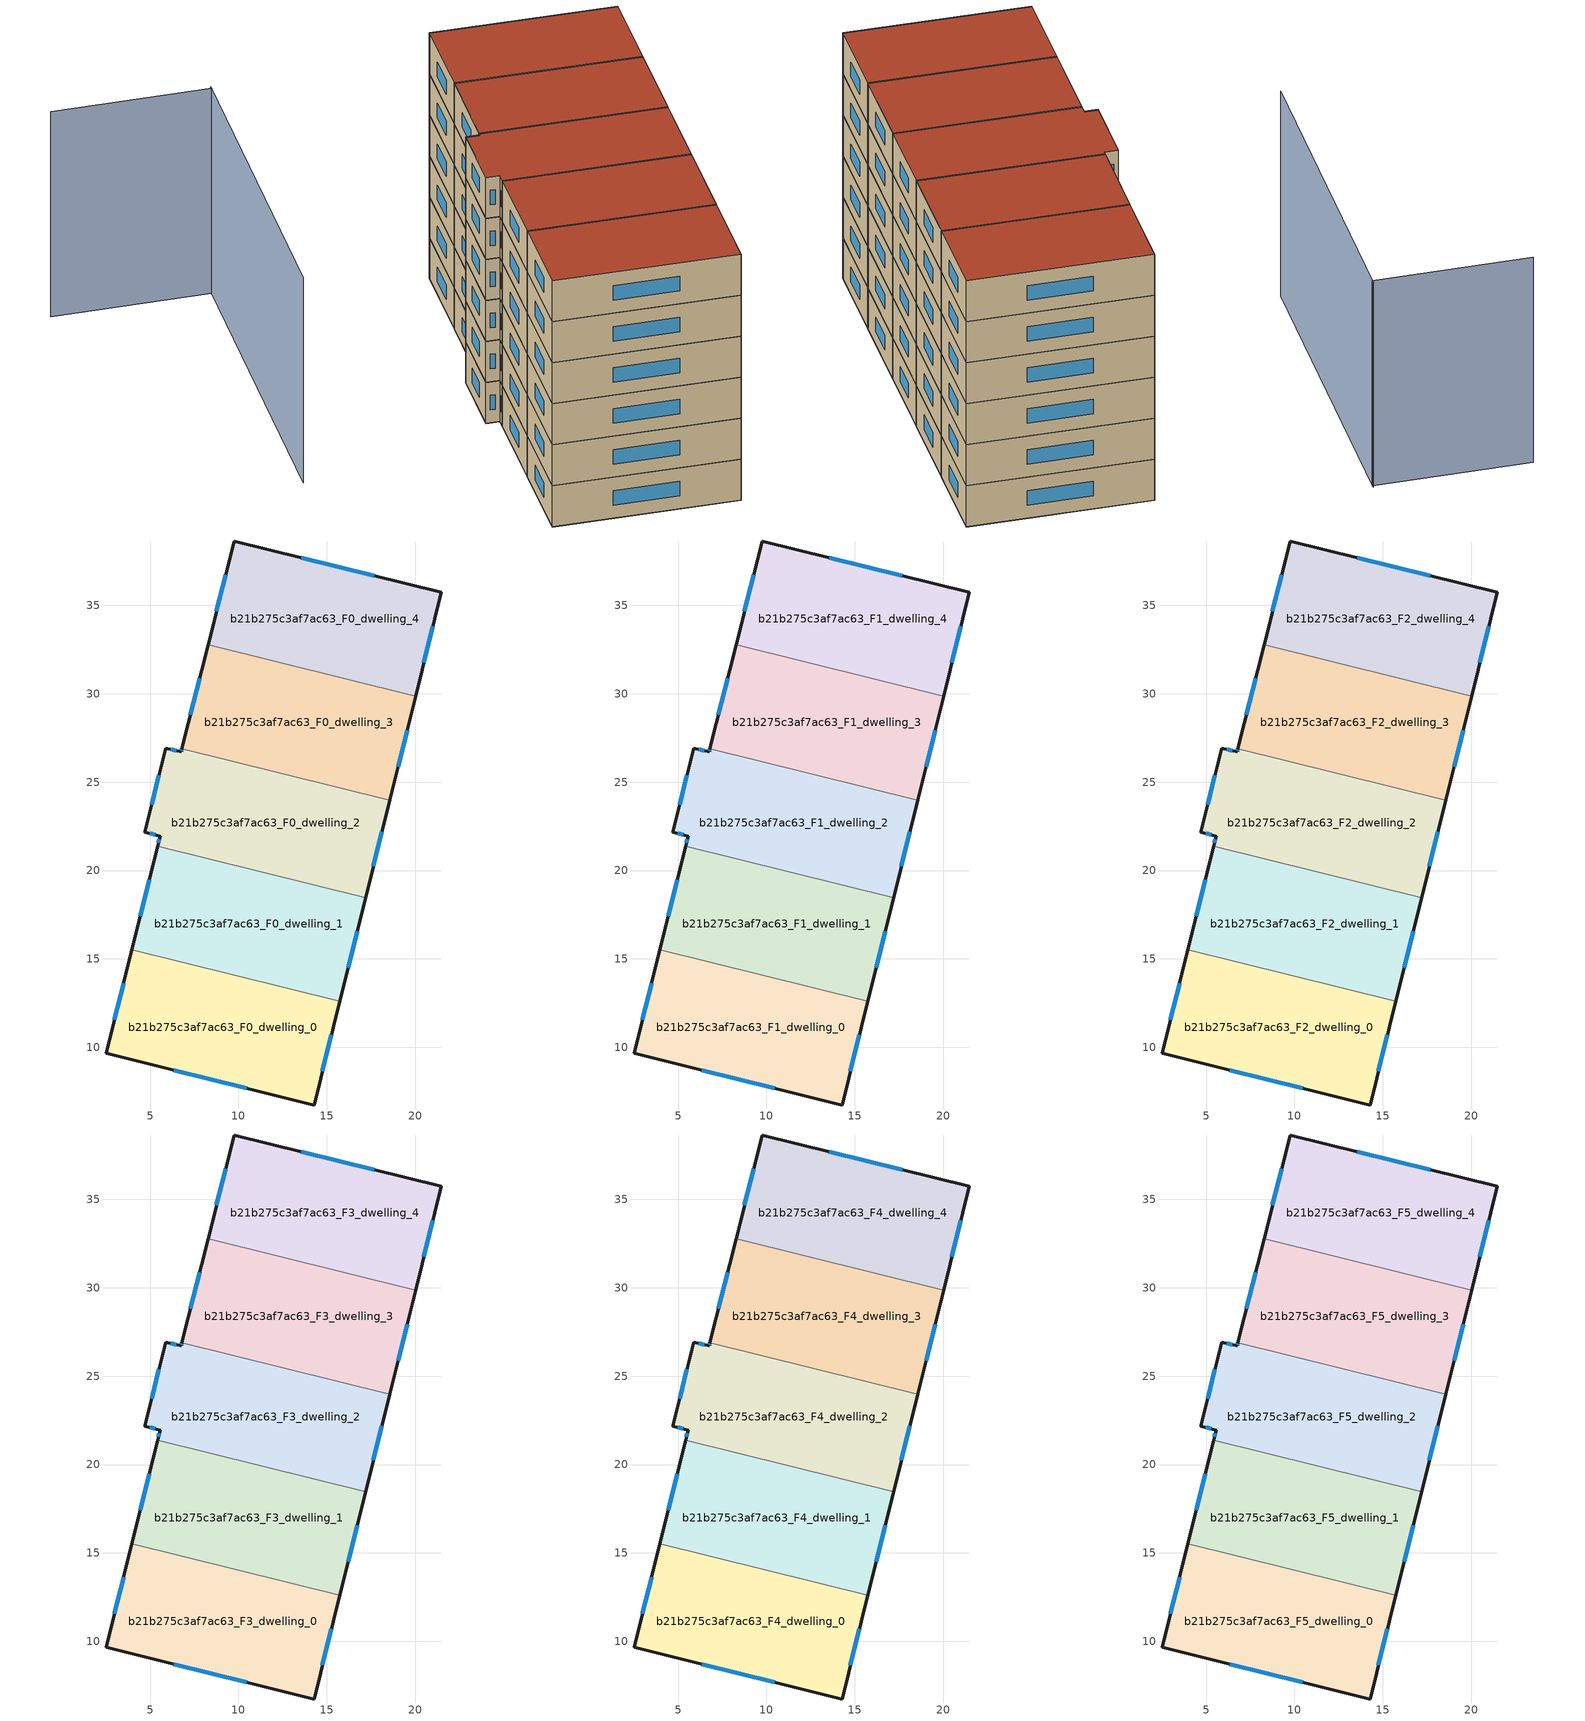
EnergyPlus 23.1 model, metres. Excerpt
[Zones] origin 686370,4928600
b21b275c3af7ac63_F0_dwelling_0
 floor ground (EU_floor_Construction): 14.28,6.74 15.73,12.6 3.97,15.53 2.52,9.66 z0
 wall outside (EU_wall_Construction): 15.73,12.6 14.28,6.74 2.52,9.66 3.97,15.53 z0:3
 wall to b21b275c3af7ac63_F0_dwelling_1 (EU_wall_Construction): 3.97,15.53 15.73,12.6 z0:3
 window (EU_Window_Construction): 15.26,10.7 14.75,8.64 / 10.46,7.69 6.33,8.71 / 2.99,11.56 3.5,13.62 z0.97:2.03
b21b275c3af7ac63_F0_dwelling_1
 floor ground (EU_floor_Construction): 15.73,12.6 17.19,18.47 5.43,21.39 3.97,15.53 z0
 wall outside (EU_wall_Construction): 17.19,18.47 15.73,12.6 / 3.97,15.53 5.43,21.39 z0:3
 wall to b21b275c3af7ac63_F0_dwelling_2 (EU_wall_Construction): 5.42,21.39 17.19,18.47 z0:3
 window (EU_Window_Construction): 16.72,16.57 16.2,14.5 / 4.44,17.43 4.95,19.49 z0.97:2.03
b21b275c3af7ac63_F0_dwelling_2
 floor ground (EU_floor_Construction): 17.19,18.47 18.56,23.98 6.8,26.9 6.76,26.71 5.89,26.92 4.7,22.17 5.56,21.95 5.43,21.39 z0
 wall outside (EU_wall_Construction): 18.56,23.98 17.19,18.47 / 5.43,21.39 5.56,21.95 4.7,22.17 5.89,26.92 6.76,26.71 6.8,26.9 z0:3
 wall to b21b275c3af7ac63_F0_dwelling_3 (EU_wall_Construction): 6.8,26.9 18.56,23.98 z0:3
 window (EU_Window_Construction): 5.29,22.02 4.98,22.1 / 5.09,23.71 5.5,25.38 / 6.17,26.85 6.47,26.78 / 6.77,26.77 6.79,26.84 / 18.11,22.19 17.63,20.25 / 5.47,21.57 5.52,21.77 z0.97:2.03
b21b275c3af7ac63_F0_dwelling_3
 floor ground (EU_floor_Construction): 18.56,23.98 20.02,29.85 8.28,32.77 6.8,26.9 z0
 wall outside (EU_wall_Construction): 20.02,29.85 18.56,23.98 / 6.8,26.9 8.28,32.77 z0:3
 wall to b21b275c3af7ac63_F0_dwelling_4 (EU_wall_Construction): 8.28,32.77 20.01,29.85 z0:3
 window (EU_Window_Construction): 19.54,27.95 19.03,25.88 / 7.28,28.8 7.8,30.86 z0.97:2.03
b21b275c3af7ac63_F0_dwelling_4
 floor ground (EU_floor_Construction): 20.02,29.85 21.47,35.73 9.76,38.64 8.28,32.77 z0
 wall outside (EU_wall_Construction): 8.28,32.77 9.76,38.64 21.47,35.73 20.02,29.85 z0:3
 window (EU_Window_Construction): 13.55,37.7 17.68,36.67 / 21,33.82 20.49,31.76 / 8.76,34.67 9.28,36.74 z0.97:2.03
b21b275c3af7ac63_F1_dwelling_0
 floor to b21b275c3af7ac63_F0_dwelling_0 (EU_floor_Construction): 14.27,6.74 15.73,12.6 3.97,15.53 2.51,9.66 z3
 wall outside (EU_wall_Construction): 15.73,12.6 14.28,6.74 2.52,9.66 3.97,15.53 z3:6
 wall to b21b275c3af7ac63_F1_dwelling_1 (EU_wall_Construction): 3.97,15.53 15.73,12.6 z3:6
 window (EU_Window_Construction): 15.26,10.7 14.75,8.64 / 10.46,7.69 6.33,8.71 / 2.99,11.56 3.5,13.62 z3.97:5.03
b21b275c3af7ac63_F1_dwelling_1
 floor to b21b275c3af7ac63_F0_dwelling_1 (EU_floor_Construction): 15.73,12.6 17.19,18.47 5.42,21.39 3.97,15.53 z3
 wall outside (EU_wall_Construction): 17.19,18.47 15.73,12.6 / 3.97,15.53 5.43,21.39 z3:6
 wall to b21b275c3af7ac63_F1_dwelling_2 (EU_wall_Construction): 5.42,21.39 17.19,18.47 z3:6
 window (EU_Window_Construction): 16.72,16.57 16.2,14.5 / 4.44,17.43 4.95,19.49 z3.97:5.03
b21b275c3af7ac63_F1_dwelling_2
 floor to b21b275c3af7ac63_F0_dwelling_2 (EU_floor_Construction): 17.19,18.47 18.56,23.98 6.8,26.9 6.75,26.71 5.88,26.92 4.7,22.17 5.56,21.95 5.42,21.39 z3
 wall outside (EU_wall_Construction): 18.56,23.98 17.19,18.47 / 5.43,21.39 5.56,21.95 4.7,22.17 5.89,26.92 6.76,26.71 6.8,26.9 z3:6
 wall to b21b275c3af7ac63_F1_dwelling_3 (EU_wall_Construction): 6.8,26.9 18.56,23.98 z3:6
 window (EU_Window_Construction): 5.29,22.02 4.98,22.1 / 5.09,23.71 5.5,25.38 / 6.17,26.85 6.47,26.78 / 6.77,26.77 6.79,26.84 / 18.11,22.19 17.63,20.25 / 5.47,21.57 5.52,21.77 z3.97:5.03
b21b275c3af7ac63_F1_dwelling_3
 floor to b21b275c3af7ac63_F0_dwelling_3 (EU_floor_Construction): 18.56,23.98 20.01,29.85 8.28,32.77 6.8,26.9 z3
 wall outside (EU_wall_Construction): 20.02,29.85 18.56,23.98 / 6.8,26.9 8.28,32.77 z3:6
 wall to b21b275c3af7ac63_F1_dwelling_4 (EU_wall_Construction): 8.28,32.77 20.01,29.85 z3:6
 window (EU_Window_Construction): 19.54,27.95 19.03,25.88 / 7.28,28.8 7.8,30.86 z3.97:5.03
b21b275c3af7ac63_F1_dwelling_4
 floor to b21b275c3af7ac63_F0_dwelling_4 (EU_floor_Construction): 20.01,29.85 21.47,35.73 9.75,38.64 8.28,32.77 z3
 wall outside (EU_wall_Construction): 8.28,32.77 9.76,38.64 21.47,35.73 20.02,29.85 z3:6
 window (EU_Window_Construction): 13.55,37.7 17.68,36.67 / 21,33.82 20.49,31.76 / 8.76,34.67 9.28,36.74 z3.97:5.03
b21b275c3af7ac63_F2_dwelling_0
 floor to b21b275c3af7ac63_F1_dwelling_0 (EU_floor_Construction): 14.27,6.74 15.73,12.6 3.97,15.53 2.51,9.66 z6
 wall outside (EU_wall_Construction): 15.73,12.6 14.28,6.74 2.52,9.66 3.97,15.53 z6:9
 wall to b21b275c3af7ac63_F2_dwelling_1 (EU_wall_Construction): 3.97,15.53 15.73,12.6 z6:9
 window (EU_Window_Construction): 15.26,10.7 14.75,8.64 / 10.46,7.69 6.33,8.71 / 2.99,11.56 3.5,13.62 z6.97:8.03
b21b275c3af7ac63_F2_dwelling_1
 floor to b21b275c3af7ac63_F1_dwelling_1 (EU_floor_Construction): 15.73,12.6 17.19,18.47 5.42,21.39 3.97,15.53 z6
 wall outside (EU_wall_Construction): 17.19,18.47 15.73,12.6 / 3.97,15.53 5.43,21.39 z6:9
 wall to b21b275c3af7ac63_F2_dwelling_2 (EU_wall_Construction): 5.42,21.39 17.19,18.47 z6:9
 window (EU_Window_Construction): 16.72,16.57 16.2,14.5 / 4.44,17.43 4.95,19.49 z6.97:8.03
b21b275c3af7ac63_F2_dwelling_2
 floor to b21b275c3af7ac63_F1_dwelling_2 (EU_floor_Construction): 17.19,18.47 18.56,23.98 6.8,26.9 6.75,26.71 5.88,26.92 4.7,22.17 5.56,21.95 5.42,21.39 z6
 wall outside (EU_wall_Construction): 18.56,23.98 17.19,18.47 / 5.43,21.39 5.56,21.95 4.7,22.17 5.89,26.92 6.76,26.71 6.8,26.9 z6:9
 wall to b21b275c3af7ac63_F2_dwelling_3 (EU_wall_Construction): 6.8,26.9 18.56,23.98 z6:9
 window (EU_Window_Construction): 5.29,22.02 4.98,22.1 / 5.09,23.71 5.5,25.38 / 6.17,26.85 6.47,26.78 / 6.77,26.77 6.79,26.84 / 18.11,22.19 17.63,20.25 / 5.47,21.57 5.52,21.77 z6.97:8.03
b21b275c3af7ac63_F2_dwelling_3
 floor to b21b275c3af7ac63_F1_dwelling_3 (EU_floor_Construction): 18.56,23.98 20.01,29.85 8.28,32.77 6.8,26.9 z6
 wall outside (EU_wall_Construction): 20.02,29.85 18.56,23.98 / 6.8,26.9 8.28,32.77 z6:9
 wall to b21b275c3af7ac63_F2_dwelling_4 (EU_wall_Construction): 8.28,32.77 20.01,29.85 z6:9
 window (EU_Window_Construction): 19.54,27.95 19.03,25.88 / 7.28,28.8 7.8,30.86 z6.97:8.03
b21b275c3af7ac63_F2_dwelling_4
 floor to b21b275c3af7ac63_F1_dwelling_4 (EU_floor_Construction): 20.01,29.85 21.47,35.73 9.75,38.64 8.28,32.77 z6
 wall outside (EU_wall_Construction): 8.28,32.77 9.76,38.64 21.47,35.73 20.02,29.85 z6:9
 window (EU_Window_Construction): 13.55,37.7 17.68,36.67 / 21,33.82 20.49,31.76 / 8.76,34.67 9.28,36.74 z6.97:8.03
b21b275c3af7ac63_F3_dwelling_0
 floor to b21b275c3af7ac63_F2_dwelling_0 (EU_floor_Construction): 14.27,6.74 15.73,12.6 3.97,15.53 2.51,9.66 z9
 wall outside (EU_wall_Construction): 15.73,12.6 14.28,6.74 2.52,9.66 3.97,15.53 z9:12
 wall to b21b275c3af7ac63_F3_dwelling_1 (EU_wall_Construction): 3.97,15.53 15.73,12.6 z9:12
 window (EU_Window_Construction): 15.26,10.7 14.75,8.64 / 10.46,7.69 6.33,8.71 / 2.99,11.56 3.5,13.62 z9.97:11.03
b21b275c3af7ac63_F3_dwelling_1
 floor to b21b275c3af7ac63_F2_dwelling_1 (EU_floor_Construction): 15.73,12.6 17.19,18.47 5.42,21.39 3.97,15.53 z9
 wall outside (EU_wall_Construction): 17.19,18.47 15.73,12.6 / 3.97,15.53 5.43,21.39 z9:12
 wall to b21b275c3af7ac63_F3_dwelling_2 (EU_wall_Construction): 5.42,21.39 17.19,18.47 z9:12
 window (EU_Window_Construction): 16.72,16.57 16.2,14.5 / 4.44,17.43 4.95,19.49 z9.97:11.03
b21b275c3af7ac63_F3_dwelling_2
 floor to b21b275c3af7ac63_F2_dwelling_2 (EU_floor_Construction): 17.19,18.47 18.56,23.98 6.8,26.9 6.75,26.71 5.88,26.92 4.7,22.17 5.56,21.95 5.42,21.39 z9
 wall outside (EU_wall_Construction): 18.56,23.98 17.19,18.47 / 5.43,21.39 5.56,21.95 4.7,22.17 5.89,26.92 6.76,26.71 6.8,26.9 z9:12
 wall to b21b275c3af7ac63_F3_dwelling_3 (EU_wall_Construction): 6.8,26.9 18.56,23.98 z9:12
 window (EU_Window_Construction): 5.29,22.02 4.98,22.1 / 5.09,23.71 5.5,25.38 / 6.17,26.85 6.47,26.78 / 6.77,26.77 6.79,26.84 / 18.11,22.19 17.63,20.25 / 5.47,21.57 5.52,21.77 z9.97:11.03
b21b275c3af7ac63_F3_dwelling_3
 floor to b21b275c3af7ac63_F2_dwelling_3 (EU_floor_Construction): 18.56,23.98 20.01,29.85 8.28,32.77 6.8,26.9 z9
 wall outside (EU_wall_Construction): 20.02,29.85 18.56,23.98 / 6.8,26.9 8.28,32.77 z9:12
 wall to b21b275c3af7ac63_F3_dwelling_4 (EU_wall_Construction): 8.28,32.77 20.01,29.85 z9:12
 window (EU_Window_Construction): 19.54,27.95 19.03,25.88 / 7.28,28.8 7.8,30.86 z9.97:11.03
b21b275c3af7ac63_F3_dwelling_4
 floor to b21b275c3af7ac63_F2_dwelling_4 (EU_floor_Construction): 20.01,29.85 21.47,35.73 9.75,38.64 8.28,32.77 z9
 wall outside (EU_wall_Construction): 8.28,32.77 9.76,38.64 21.47,35.73 20.02,29.85 z9:12
 window (EU_Window_Construction): 13.55,37.7 17.68,36.67 / 21,33.82 20.49,31.76 / 8.76,34.67 9.28,36.74 z9.97:11.03
b21b275c3af7ac63_F4_dwelling_0
 floor to b21b275c3af7ac63_F3_dwelling_0 (EU_floor_Construction): 14.27,6.74 15.73,12.6 3.97,15.53 2.51,9.66 z12
 wall outside (EU_wall_Construction): 15.73,12.6 14.28,6.74 2.52,9.66 3.97,15.53 z12:15
 wall to b21b275c3af7ac63_F4_dwelling_1 (EU_wall_Construction): 3.97,15.53 15.73,12.6 z12:15
 window (EU_Window_Construction): 15.26,10.7 14.75,8.64 / 10.46,7.69 6.33,8.71 / 2.99,11.56 3.5,13.62 z12.97:14.03
b21b275c3af7ac63_F4_dwelling_1
 floor to b21b275c3af7ac63_F3_dwelling_1 (EU_floor_Construction): 15.73,12.6 17.19,18.47 5.42,21.39 3.97,15.53 z12
 wall outside (EU_wall_Construction): 17.19,18.47 15.73,12.6 / 3.97,15.53 5.43,21.39 z12:15
 wall to b21b275c3af7ac63_F4_dwelling_2 (EU_wall_Construction): 5.42,21.39 17.19,18.47 z12:15
 window (EU_Window_Construction): 16.72,16.57 16.2,14.5 / 4.44,17.43 4.95,19.49 z12.97:14.03
b21b275c3af7ac63_F4_dwelling_2
 floor to b21b275c3af7ac63_F3_dwelling_2 (EU_floor_Construction): 17.19,18.47 18.56,23.98 6.8,26.9 6.75,26.71 5.88,26.92 4.7,22.17 5.56,21.95 5.42,21.39 z12
 wall outside (EU_wall_Construction): 18.56,23.98 17.19,18.47 / 5.43,21.39 5.56,21.95 4.7,22.17 5.89,26.92 6.76,26.71 6.8,26.9 z12:15
 wall to b21b275c3af7ac63_F4_dwelling_3 (EU_wall_Construction): 6.8,26.9 18.56,23.98 z12:15
 window (EU_Window_Construction): 5.29,22.02 4.98,22.1 / 5.09,23.71 5.5,25.38 / 6.17,26.85 6.47,26.78 / 6.77,26.77 6.79,26.84 / 18.11,22.19 17.63,20.25 / 5.47,21.57 5.52,21.77 z12.97:14.03
b21b275c3af7ac63_F4_dwelling_3
 floor to b21b275c3af7ac63_F3_dwelling_3 (EU_floor_Construction): 18.56,23.98 20.01,29.85 8.28,32.77 6.8,26.9 z12
 wall outside (EU_wall_Construction): 20.02,29.85 18.56,23.98 / 6.8,26.9 8.28,32.77 z12:15
 wall to b21b275c3af7ac63_F4_dwelling_4 (EU_wall_Construction): 8.28,32.77 20.01,29.85 z12:15
 window (EU_Window_Construction): 19.54,27.95 19.03,25.88 / 7.28,28.8 7.8,30.86 z12.97:14.03
b21b275c3af7ac63_F4_dwelling_4
 floor to b21b275c3af7ac63_F3_dwelling_4 (EU_floor_Construction): 20.01,29.85 21.47,35.73 9.75,38.64 8.28,32.77 z12
 wall outside (EU_wall_Construction): 8.28,32.77 9.76,38.64 21.47,35.73 20.02,29.85 z12:15
 window (EU_Window_Construction): 13.55,37.7 17.68,36.67 / 21,33.82 20.49,31.76 / 8.76,34.67 9.28,36.74 z12.97:14.03
b21b275c3af7ac63_F5_dwelling_0
 floor to b21b275c3af7ac63_F4_dwelling_0 (EU_floor_Construction): 14.27,6.74 15.73,12.6 3.97,15.53 2.51,9.66 z15
 wall outside (EU_wall_Construction): 15.73,12.6 14.28,6.74 2.52,9.66 3.97,15.53 z15:18
 wall to b21b275c3af7ac63_F5_dwelling_1 (EU_wall_Construction): 3.97,15.53 15.73,12.6 z15:18
 window (EU_Window_Construction): 15.26,10.7 14.75,8.64 / 10.46,7.69 6.33,8.71 / 2.99,11.56 3.5,13.62 z15.97:17.03
 roof outside (EU_roof_Construction): 15.73,12.6 14.28,6.74 2.52,9.66 3.97,15.53 z18
b21b275c3af7ac63_F5_dwelling_1
 floor to b21b275c3af7ac63_F4_dwelling_1 (EU_floor_Construction): 15.73,12.6 17.19,18.47 5.42,21.39 3.97,15.53 z15
 wall outside (EU_wall_Construction): 17.19,18.47 15.73,12.6 / 3.97,15.53 5.43,21.39 z15:18
 wall to b21b275c3af7ac63_F5_dwelling_2 (EU_wall_Construction): 5.42,21.39 17.19,18.47 z15:18
 window (EU_Window_Construction): 16.72,16.57 16.2,14.5 / 4.44,17.43 4.95,19.49 z15.97:17.03
 roof outside (EU_roof_Construction): 17.19,18.47 15.73,12.6 3.97,15.53 5.43,21.39 z18
b21b275c3af7ac63_F5_dwelling_2
 floor to b21b275c3af7ac63_F4_dwelling_2 (EU_floor_Construction): 17.19,18.47 18.56,23.98 6.8,26.9 6.75,26.71 5.88,26.92 4.7,22.17 5.56,21.95 5.42,21.39 z15
 wall outside (EU_wall_Construction): 18.56,23.98 17.19,18.47 / 5.43,21.39 5.56,21.95 4.7,22.17 5.89,26.92 6.76,26.71 6.8,26.9 z15:18
 wall to b21b275c3af7ac63_F5_dwelling_3 (EU_wall_Construction): 6.8,26.9 18.56,23.98 z15:18
 window (EU_Window_Construction): 5.29,22.02 4.98,22.1 / 5.09,23.71 5.5,25.38 / 6.17,26.85 6.47,26.78 / 6.77,26.77 6.79,26.84 / 18.11,22.19 17.63,20.25 / 5.47,21.57 5.52,21.77 z15.97:17.03
 roof outside (EU_roof_Construction): 18.56,23.98 17.19,18.47 5.43,21.39 5.56,21.95 4.7,22.17 5.89,26.92 6.76,26.71 6.8,26.9 z18
b21b275c3af7ac63_F5_dwelling_3
 floor to b21b275c3af7ac63_F4_dwelling_3 (EU_floor_Construction): 18.56,23.98 20.01,29.85 8.28,32.77 6.8,26.9 z15
 wall outside (EU_wall_Construction): 20.02,29.85 18.56,23.98 / 6.8,26.9 8.28,32.77 z15:18
 wall to b21b275c3af7ac63_F5_dwelling_4 (EU_wall_Construction): 8.28,32.77 20.01,29.85 z15:18
 window (EU_Window_Construction): 19.54,27.95 19.03,25.88 / 7.28,28.8 7.8,30.86 z15.97:17.03
 roof outside (EU_roof_Construction): 20.02,29.85 18.56,23.98 6.8,26.9 8.28,32.77 z18
b21b275c3af7ac63_F5_dwelling_4
 floor to b21b275c3af7ac63_F4_dwelling_4 (EU_floor_Construction): 20.01,29.85 21.47,35.73 9.75,38.64 8.28,32.77 z15
 wall outside (EU_wall_Construction): 8.28,32.77 9.76,38.64 21.47,35.73 20.02,29.85 z15:18
 window (EU_Window_Construction): 13.55,37.7 17.68,36.67 / 21,33.82 20.49,31.76 / 8.76,34.67 9.28,36.74 z15.97:17.03
 roof outside (EU_roof_Construction): 21.47,35.73 20.02,29.85 8.28,32.77 9.76,38.64 z18
shading: -2.85,43.82 -8.5,21.59 / -2.9,43.63 -12.94,46.01 z0:15
[Building]
EU S2 Campaign: North Axis=0; Terrain=City; Solar Distribution=FullExterior
[Site:Location]
Bologna: Latitude=44.5; Longitude=11.25; Time Zone=1; Elevation=37
[SizingPeriod:WeatherFileDays]
AnnualSizingPeriod: Begin Month=1; Begin Day of Month=1; End Month=12; End Day of Month=31; Day of Week for Start Day=Monday; Use Weather File Daylight Saving Period=No; Use Weather File Rain and Snow Indicators=No
[MATERIAL]
EU_InternalMass_Material: Roughness=MediumRough; Thickness=0.1; Conductivity=1; Density=1800; Specific Heat=900; Thermal Absorptance=0.9; Solar Absorptance=0.7; Visible Absorptance=0.7
[MATERIAL:NOMASS] Roughness=MediumRough; Thermal Absorptance=0.9; Solar Absorptance=0.7; Visible Absorptance=0.7
Name | Thermal Resistance
EU_wall_NoMass | 0.779417
EU_roof_NoMass | 0.435466
EU_floor_NoMass | 0.588222
[WINDOWMATERIAL:SIMPLEGLAZINGSYSTEM]
EU_Window_SimpleGlazing: UFactor=5.16242; Solar Heat Gain Coefficient=0.85; Visible Transmittance=0.85
[CONSTRUCTION]
EU_wall_Construction: EU_wall_NoMass
EU_roof_Construction: EU_roof_NoMass
EU_floor_Construction: EU_floor_NoMass
EU_InternalMass_Construction: EU_InternalMass_Material
EU_Window_Construction: EU_Window_SimpleGlazing
[ZONE] Type=1; Multiplier=1; Ceiling Height=autocalculate; Floor Area=autocalculate; Part of Total Floor Area=Yes
Name | Volume
b21b275c3af7ac63_F0_dwelling_0; b21b275c3af7ac63_F1_dwelling_0; b21b275c3af7ac63_F2_dwelling_0; b21b275c3af7ac63_F3_dwelling_0; b21b275c3af7ac63_F4_dwelling_0; b21b275c3af7ac63_F5_dwelling_0 | 219.625
b21b275c3af7ac63_F0_dwelling_1 | 219.613
b21b275c3af7ac63_F1_dwelling_1; b21b275c3af7ac63_F2_dwelling_1; b21b275c3af7ac63_F3_dwelling_1; b21b275c3af7ac63_F4_dwelling_1; b21b275c3af7ac63_F5_dwelling_1 | 219.612
b21b275c3af7ac63_F0_dwelling_2; b21b275c3af7ac63_F0_dwelling_4 | 219.599
b21b275c3af7ac63_F1_dwelling_2; b21b275c3af7ac63_F2_dwelling_2; b21b275c3af7ac63_F3_dwelling_2; b21b275c3af7ac63_F4_dwelling_2; b21b275c3af7ac63_F5_dwelling_2; b21b275c3af7ac63_F1_dwelling_4; b21b275c3af7ac63_F2_dwelling_4; b21b275c3af7ac63_F3_dwelling_4; b21b275c3af7ac63_F4_dwelling_4; b21b275c3af7ac63_F5_dwelling_4 | 219.598
b21b275c3af7ac63_F0_dwelling_3 | 219.65
b21b275c3af7ac63_F1_dwelling_3; b21b275c3af7ac63_F2_dwelling_3; b21b275c3af7ac63_F3_dwelling_3; b21b275c3af7ac63_F4_dwelling_3; b21b275c3af7ac63_F5_dwelling_3 | 219.649
[INTERNALMASS] Construction=EU_InternalMass_Construction
Name | Zone or ZoneList | Surface Area
b21b275c3af7ac63_F0_dwelling_0_EU_InternalMass | b21b275c3af7ac63_F0_dwelling_0 | 73.2085
b21b275c3af7ac63_F0_dwelling_1_EU_InternalMass | b21b275c3af7ac63_F0_dwelling_1 | 73.204
b21b275c3af7ac63_F0_dwelling_2_EU_InternalMass | b21b275c3af7ac63_F0_dwelling_2 | 73.1997
b21b275c3af7ac63_F0_dwelling_3_EU_InternalMass | b21b275c3af7ac63_F0_dwelling_3 | 73.2165
b21b275c3af7ac63_F0_dwelling_4_EU_InternalMass | b21b275c3af7ac63_F0_dwelling_4 | 73.1995
b21b275c3af7ac63_F1_dwelling_0_EU_InternalMass | b21b275c3af7ac63_F1_dwelling_0 | 73.2085
b21b275c3af7ac63_F1_dwelling_1_EU_InternalMass | b21b275c3af7ac63_F1_dwelling_1 | 73.204
b21b275c3af7ac63_F1_dwelling_2_EU_InternalMass | b21b275c3af7ac63_F1_dwelling_2 | 73.1997
b21b275c3af7ac63_F1_dwelling_3_EU_InternalMass | b21b275c3af7ac63_F1_dwelling_3 | 73.2165
b21b275c3af7ac63_F1_dwelling_4_EU_InternalMass | b21b275c3af7ac63_F1_dwelling_4 | 73.1995
b21b275c3af7ac63_F2_dwelling_0_EU_InternalMass | b21b275c3af7ac63_F2_dwelling_0 | 73.2085
b21b275c3af7ac63_F2_dwelling_1_EU_InternalMass | b21b275c3af7ac63_F2_dwelling_1 | 73.204
b21b275c3af7ac63_F2_dwelling_2_EU_InternalMass | b21b275c3af7ac63_F2_dwelling_2 | 73.1997
b21b275c3af7ac63_F2_dwelling_3_EU_InternalMass | b21b275c3af7ac63_F2_dwelling_3 | 73.2165
b21b275c3af7ac63_F2_dwelling_4_EU_InternalMass | b21b275c3af7ac63_F2_dwelling_4 | 73.1995
b21b275c3af7ac63_F3_dwelling_0_EU_InternalMass | b21b275c3af7ac63_F3_dwelling_0 | 73.2085
b21b275c3af7ac63_F3_dwelling_1_EU_InternalMass | b21b275c3af7ac63_F3_dwelling_1 | 73.204
b21b275c3af7ac63_F3_dwelling_2_EU_InternalMass | b21b275c3af7ac63_F3_dwelling_2 | 73.1997
b21b275c3af7ac63_F3_dwelling_3_EU_InternalMass | b21b275c3af7ac63_F3_dwelling_3 | 73.2165
b21b275c3af7ac63_F3_dwelling_4_EU_InternalMass | b21b275c3af7ac63_F3_dwelling_4 | 73.1995
b21b275c3af7ac63_F4_dwelling_0_EU_InternalMass | b21b275c3af7ac63_F4_dwelling_0 | 73.2085
b21b275c3af7ac63_F4_dwelling_1_EU_InternalMass | b21b275c3af7ac63_F4_dwelling_1 | 73.204
b21b275c3af7ac63_F4_dwelling_2_EU_InternalMass | b21b275c3af7ac63_F4_dwelling_2 | 73.1997
b21b275c3af7ac63_F4_dwelling_3_EU_InternalMass | b21b275c3af7ac63_F4_dwelling_3 | 73.2165
b21b275c3af7ac63_F4_dwelling_4_EU_InternalMass | b21b275c3af7ac63_F4_dwelling_4 | 73.1995
b21b275c3af7ac63_F5_dwelling_0_EU_InternalMass | b21b275c3af7ac63_F5_dwelling_0 | 73.2085
b21b275c3af7ac63_F5_dwelling_1_EU_InternalMass | b21b275c3af7ac63_F5_dwelling_1 | 73.204
b21b275c3af7ac63_F5_dwelling_2_EU_InternalMass | b21b275c3af7ac63_F5_dwelling_2 | 73.1997
b21b275c3af7ac63_F5_dwelling_3_EU_InternalMass | b21b275c3af7ac63_F5_dwelling_3 | 73.2165
b21b275c3af7ac63_F5_dwelling_4_EU_InternalMass | b21b275c3af7ac63_F5_dwelling_4 | 73.1995
[OTHEREQUIPMENT] Fuel Type=Electricity; Design Level Calculation Method=Watts/Area; Power per Zone Floor Area=1; Fraction Latent=0; Fraction Radiant=0; Fraction Lost=0; Carbon Dioxide Generation Rate=0; EndUse Subcategory=EU_Step8_InternalGains
Name | Zone or ZoneList or Space or SpaceList | Schedule
EU_Step8_InternalGain_b21b275c3af7ac63_F0_dwelling_0_f000 | b21b275c3af7ac63_F0_dwelling_0 | EU_Step8_GainSchedule_b21b275c3af7ac63_F0_dwelling_0_f000
EU_Step8_InternalGain_b21b275c3af7ac63_F0_dwelling_1_f000 | b21b275c3af7ac63_F0_dwelling_1 | EU_Step8_GainSchedule_b21b275c3af7ac63_F0_dwelling_1_f000
EU_Step8_InternalGain_b21b275c3af7ac63_F0_dwelling_2_f000 | b21b275c3af7ac63_F0_dwelling_2 | EU_Step8_GainSchedule_b21b275c3af7ac63_F0_dwelling_2_f000
EU_Step8_InternalGain_b21b275c3af7ac63_F0_dwelling_3_f000 | b21b275c3af7ac63_F0_dwelling_3 | EU_Step8_GainSchedule_b21b275c3af7ac63_F0_dwelling_3_f000
EU_Step8_InternalGain_b21b275c3af7ac63_F0_dwelling_4_f000 | b21b275c3af7ac63_F0_dwelling_4 | EU_Step8_GainSchedule_b21b275c3af7ac63_F0_dwelling_4_f000
EU_Step8_InternalGain_b21b275c3af7ac63_F1_dwelling_0_f000 | b21b275c3af7ac63_F1_dwelling_0 | EU_Step8_GainSchedule_b21b275c3af7ac63_F1_dwelling_0_f000
EU_Step8_InternalGain_b21b275c3af7ac63_F1_dwelling_1_f000 | b21b275c3af7ac63_F1_dwelling_1 | EU_Step8_GainSchedule_b21b275c3af7ac63_F1_dwelling_1_f000
EU_Step8_InternalGain_b21b275c3af7ac63_F1_dwelling_2_f000 | b21b275c3af7ac63_F1_dwelling_2 | EU_Step8_GainSchedule_b21b275c3af7ac63_F1_dwelling_2_f000
EU_Step8_InternalGain_b21b275c3af7ac63_F1_dwelling_3_f000 | b21b275c3af7ac63_F1_dwelling_3 | EU_Step8_GainSchedule_b21b275c3af7ac63_F1_dwelling_3_f000
EU_Step8_InternalGain_b21b275c3af7ac63_F1_dwelling_4_f000 | b21b275c3af7ac63_F1_dwelling_4 | EU_Step8_GainSchedule_b21b275c3af7ac63_F1_dwelling_4_f000
EU_Step8_InternalGain_b21b275c3af7ac63_F2_dwelling_0_f000 | b21b275c3af7ac63_F2_dwelling_0 | EU_Step8_GainSchedule_b21b275c3af7ac63_F2_dwelling_0_f000
EU_Step8_InternalGain_b21b275c3af7ac63_F2_dwelling_1_f000 | b21b275c3af7ac63_F2_dwelling_1 | EU_Step8_GainSchedule_b21b275c3af7ac63_F2_dwelling_1_f000
EU_Step8_InternalGain_b21b275c3af7ac63_F2_dwelling_2_f000 | b21b275c3af7ac63_F2_dwelling_2 | EU_Step8_GainSchedule_b21b275c3af7ac63_F2_dwelling_2_f000
EU_Step8_InternalGain_b21b275c3af7ac63_F2_dwelling_3_f000 | b21b275c3af7ac63_F2_dwelling_3 | EU_Step8_GainSchedule_b21b275c3af7ac63_F2_dwelling_3_f000
EU_Step8_InternalGain_b21b275c3af7ac63_F2_dwelling_4_f000 | b21b275c3af7ac63_F2_dwelling_4 | EU_Step8_GainSchedule_b21b275c3af7ac63_F2_dwelling_4_f000
EU_Step8_InternalGain_b21b275c3af7ac63_F3_dwelling_0_f000 | b21b275c3af7ac63_F3_dwelling_0 | EU_Step8_GainSchedule_b21b275c3af7ac63_F3_dwelling_0_f000
EU_Step8_InternalGain_b21b275c3af7ac63_F3_dwelling_1_f000 | b21b275c3af7ac63_F3_dwelling_1 | EU_Step8_GainSchedule_b21b275c3af7ac63_F3_dwelling_1_f000
EU_Step8_InternalGain_b21b275c3af7ac63_F3_dwelling_2_f000 | b21b275c3af7ac63_F3_dwelling_2 | EU_Step8_GainSchedule_b21b275c3af7ac63_F3_dwelling_2_f000
EU_Step8_InternalGain_b21b275c3af7ac63_F3_dwelling_3_f000 | b21b275c3af7ac63_F3_dwelling_3 | EU_Step8_GainSchedule_b21b275c3af7ac63_F3_dwelling_3_f000
EU_Step8_InternalGain_b21b275c3af7ac63_F3_dwelling_4_f000 | b21b275c3af7ac63_F3_dwelling_4 | EU_Step8_GainSchedule_b21b275c3af7ac63_F3_dwelling_4_f000
EU_Step8_InternalGain_b21b275c3af7ac63_F4_dwelling_0_f000 | b21b275c3af7ac63_F4_dwelling_0 | EU_Step8_GainSchedule_b21b275c3af7ac63_F4_dwelling_0_f000
EU_Step8_InternalGain_b21b275c3af7ac63_F4_dwelling_1_f000 | b21b275c3af7ac63_F4_dwelling_1 | EU_Step8_GainSchedule_b21b275c3af7ac63_F4_dwelling_1_f000
EU_Step8_InternalGain_b21b275c3af7ac63_F4_dwelling_2_f000 | b21b275c3af7ac63_F4_dwelling_2 | EU_Step8_GainSchedule_b21b275c3af7ac63_F4_dwelling_2_f000
EU_Step8_InternalGain_b21b275c3af7ac63_F4_dwelling_3_f000 | b21b275c3af7ac63_F4_dwelling_3 | EU_Step8_GainSchedule_b21b275c3af7ac63_F4_dwelling_3_f000
EU_Step8_InternalGain_b21b275c3af7ac63_F4_dwelling_4_f000 | b21b275c3af7ac63_F4_dwelling_4 | EU_Step8_GainSchedule_b21b275c3af7ac63_F4_dwelling_4_f000
EU_Step8_InternalGain_b21b275c3af7ac63_F5_dwelling_0_f000 | b21b275c3af7ac63_F5_dwelling_0 | EU_Step8_GainSchedule_b21b275c3af7ac63_F5_dwelling_0_f000
EU_Step8_InternalGain_b21b275c3af7ac63_F5_dwelling_1_f000 | b21b275c3af7ac63_F5_dwelling_1 | EU_Step8_GainSchedule_b21b275c3af7ac63_F5_dwelling_1_f000
EU_Step8_InternalGain_b21b275c3af7ac63_F5_dwelling_2_f000 | b21b275c3af7ac63_F5_dwelling_2 | EU_Step8_GainSchedule_b21b275c3af7ac63_F5_dwelling_2_f000
EU_Step8_InternalGain_b21b275c3af7ac63_F5_dwelling_3_f000 | b21b275c3af7ac63_F5_dwelling_3 | EU_Step8_GainSchedule_b21b275c3af7ac63_F5_dwelling_3_f000
EU_Step8_InternalGain_b21b275c3af7ac63_F5_dwelling_4_f000 | b21b275c3af7ac63_F5_dwelling_4 | EU_Step8_GainSchedule_b21b275c3af7ac63_F5_dwelling_4_f000
[ZONEVENTILATION:DESIGNFLOWRATE] Schedule=EU_AlwaysOn; Design Flow Rate Calculation Method=AirChanges/Hour; Air Changes per Hour=0.712058; Ventilation Type=Natural; Fan Pressure Rise=0; Fan Total Efficiency=1; Constant Term Coefficient=1; Temperature Term Coefficient=0; Velocity Term Coefficient=0; Velocity Squared Term Coefficient=0; Minimum Indoor Temperature=-100; Maximum Indoor Temperature=100; Delta Temperature=-100; Minimum Outdoor Temperature=-100; Maximum Outdoor Temperature=100; Maximum Wind Speed=40
Name | Zone or ZoneList or Space or SpaceList
EU_ConstantAir_b21b275c3af7ac63_F0_dwelling_0 | b21b275c3af7ac63_F0_dwelling_0
EU_ConstantAir_b21b275c3af7ac63_F0_dwelling_1 | b21b275c3af7ac63_F0_dwelling_1
EU_ConstantAir_b21b275c3af7ac63_F0_dwelling_2 | b21b275c3af7ac63_F0_dwelling_2
EU_ConstantAir_b21b275c3af7ac63_F0_dwelling_3 | b21b275c3af7ac63_F0_dwelling_3
EU_ConstantAir_b21b275c3af7ac63_F0_dwelling_4 | b21b275c3af7ac63_F0_dwelling_4
EU_ConstantAir_b21b275c3af7ac63_F1_dwelling_0 | b21b275c3af7ac63_F1_dwelling_0
EU_ConstantAir_b21b275c3af7ac63_F1_dwelling_1 | b21b275c3af7ac63_F1_dwelling_1
EU_ConstantAir_b21b275c3af7ac63_F1_dwelling_2 | b21b275c3af7ac63_F1_dwelling_2
EU_ConstantAir_b21b275c3af7ac63_F1_dwelling_3 | b21b275c3af7ac63_F1_dwelling_3
EU_ConstantAir_b21b275c3af7ac63_F1_dwelling_4 | b21b275c3af7ac63_F1_dwelling_4
EU_ConstantAir_b21b275c3af7ac63_F2_dwelling_0 | b21b275c3af7ac63_F2_dwelling_0
EU_ConstantAir_b21b275c3af7ac63_F2_dwelling_1 | b21b275c3af7ac63_F2_dwelling_1
EU_ConstantAir_b21b275c3af7ac63_F2_dwelling_2 | b21b275c3af7ac63_F2_dwelling_2
EU_ConstantAir_b21b275c3af7ac63_F2_dwelling_3 | b21b275c3af7ac63_F2_dwelling_3
EU_ConstantAir_b21b275c3af7ac63_F2_dwelling_4 | b21b275c3af7ac63_F2_dwelling_4
EU_ConstantAir_b21b275c3af7ac63_F3_dwelling_0 | b21b275c3af7ac63_F3_dwelling_0
EU_ConstantAir_b21b275c3af7ac63_F3_dwelling_1 | b21b275c3af7ac63_F3_dwelling_1
EU_ConstantAir_b21b275c3af7ac63_F3_dwelling_2 | b21b275c3af7ac63_F3_dwelling_2
EU_ConstantAir_b21b275c3af7ac63_F3_dwelling_3 | b21b275c3af7ac63_F3_dwelling_3
EU_ConstantAir_b21b275c3af7ac63_F3_dwelling_4 | b21b275c3af7ac63_F3_dwelling_4
EU_ConstantAir_b21b275c3af7ac63_F4_dwelling_0 | b21b275c3af7ac63_F4_dwelling_0
EU_ConstantAir_b21b275c3af7ac63_F4_dwelling_1 | b21b275c3af7ac63_F4_dwelling_1
EU_ConstantAir_b21b275c3af7ac63_F4_dwelling_2 | b21b275c3af7ac63_F4_dwelling_2
EU_ConstantAir_b21b275c3af7ac63_F4_dwelling_3 | b21b275c3af7ac63_F4_dwelling_3
EU_ConstantAir_b21b275c3af7ac63_F4_dwelling_4 | b21b275c3af7ac63_F4_dwelling_4
EU_ConstantAir_b21b275c3af7ac63_F5_dwelling_0 | b21b275c3af7ac63_F5_dwelling_0
EU_ConstantAir_b21b275c3af7ac63_F5_dwelling_1 | b21b275c3af7ac63_F5_dwelling_1
EU_ConstantAir_b21b275c3af7ac63_F5_dwelling_2 | b21b275c3af7ac63_F5_dwelling_2
EU_ConstantAir_b21b275c3af7ac63_F5_dwelling_3 | b21b275c3af7ac63_F5_dwelling_3
EU_ConstantAir_b21b275c3af7ac63_F5_dwelling_4 | b21b275c3af7ac63_F5_dwelling_4
[HVACTEMPLATE:THERMOSTAT] Constant Heating Setpoint=20; Constant Cooling Setpoint=50
EU_HeatOnly_b21b275c3af7ac63_F0_dwelling_0; EU_HeatOnly_b21b275c3af7ac63_F0_dwelling_1; EU_HeatOnly_b21b275c3af7ac63_F0_dwelling_2; EU_HeatOnly_b21b275c3af7ac63_F0_dwelling_3; EU_HeatOnly_b21b275c3af7ac63_F0_dwelling_4; EU_HeatOnly_b21b275c3af7ac63_F1_dwelling_0; EU_HeatOnly_b21b275c3af7ac63_F1_dwelling_1; EU_HeatOnly_b21b275c3af7ac63_F1_dwelling_2; EU_HeatOnly_b21b275c3af7ac63_F1_dwelling_3; EU_HeatOnly_b21b275c3af7ac63_F1_dwelling_4; EU_HeatOnly_b21b275c3af7ac63_F2_dwelling_0; EU_HeatOnly_b21b275c3af7ac63_F2_dwelling_1; EU_HeatOnly_b21b275c3af7ac63_F2_dwelling_2; EU_HeatOnly_b21b275c3af7ac63_F2_dwelling_3; EU_HeatOnly_b21b275c3af7ac63_F2_dwelling_4; EU_HeatOnly_b21b275c3af7ac63_F3_dwelling_0; EU_HeatOnly_b21b275c3af7ac63_F3_dwelling_1; EU_HeatOnly_b21b275c3af7ac63_F3_dwelling_2; EU_HeatOnly_b21b275c3af7ac63_F3_dwelling_3; EU_HeatOnly_b21b275c3af7ac63_F3_dwelling_4; EU_HeatOnly_b21b275c3af7ac63_F4_dwelling_0; EU_HeatOnly_b21b275c3af7ac63_F4_dwelling_1; EU_HeatOnly_b21b275c3af7ac63_F4_dwelling_2; EU_HeatOnly_b21b275c3af7ac63_F4_dwelling_3; EU_HeatOnly_b21b275c3af7ac63_F4_dwelling_4; EU_HeatOnly_b21b275c3af7ac63_F5_dwelling_0; EU_HeatOnly_b21b275c3af7ac63_F5_dwelling_1; EU_HeatOnly_b21b275c3af7ac63_F5_dwelling_2; EU_HeatOnly_b21b275c3af7ac63_F5_dwelling_3; EU_HeatOnly_b21b275c3af7ac63_F5_dwelling_4
[HVACTEMPLATE:ZONE:IDEALLOADSAIRSYSTEM] System Availability Schedule=EU_AlwaysOn; Maximum Heating Supply Air Temperature=50; Minimum Cooling Supply Air Temperature=13; Maximum Heating Supply Air Humidity Ratio=0.0156; Minimum Cooling Supply Air Humidity Ratio=0.0077; Heating Limit=NoLimit; Cooling Limit=NoLimit; Heating Availability Schedule=EU_AlwaysOn; Cooling Availability Schedule=EU_CoolingOff; Dehumidification Control Type=ConstantSensibleHeatRatio; Cooling Sensible Heat Ratio=0.7; Dehumidification Setpoint=60; Humidification Control Type=None; Humidification Setpoint=30; Outdoor Air Method=None; Outdoor Air Flow Rate per Person=0.00944; Outdoor Air Flow Rate per Zone Floor Area=0; Outdoor Air Flow Rate per Zone=0; Demand Controlled Ventilation Type=None; Outdoor Air Economizer Type=NoEconomizer; Heat Recovery Type=None; Sensible Heat Recovery Effectiveness=0.7; Latent Heat Recovery Effectiveness=0.65
Name | Template Thermostat
b21b275c3af7ac63_F0_dwelling_0 | EU_HeatOnly_b21b275c3af7ac63_F0_dwelling_0
b21b275c3af7ac63_F0_dwelling_1 | EU_HeatOnly_b21b275c3af7ac63_F0_dwelling_1
b21b275c3af7ac63_F0_dwelling_2 | EU_HeatOnly_b21b275c3af7ac63_F0_dwelling_2
b21b275c3af7ac63_F0_dwelling_3 | EU_HeatOnly_b21b275c3af7ac63_F0_dwelling_3
b21b275c3af7ac63_F0_dwelling_4 | EU_HeatOnly_b21b275c3af7ac63_F0_dwelling_4
b21b275c3af7ac63_F1_dwelling_0 | EU_HeatOnly_b21b275c3af7ac63_F1_dwelling_0
b21b275c3af7ac63_F1_dwelling_1 | EU_HeatOnly_b21b275c3af7ac63_F1_dwelling_1
b21b275c3af7ac63_F1_dwelling_2 | EU_HeatOnly_b21b275c3af7ac63_F1_dwelling_2
b21b275c3af7ac63_F1_dwelling_3 | EU_HeatOnly_b21b275c3af7ac63_F1_dwelling_3
b21b275c3af7ac63_F1_dwelling_4 | EU_HeatOnly_b21b275c3af7ac63_F1_dwelling_4
b21b275c3af7ac63_F2_dwelling_0 | EU_HeatOnly_b21b275c3af7ac63_F2_dwelling_0
b21b275c3af7ac63_F2_dwelling_1 | EU_HeatOnly_b21b275c3af7ac63_F2_dwelling_1
b21b275c3af7ac63_F2_dwelling_2 | EU_HeatOnly_b21b275c3af7ac63_F2_dwelling_2
b21b275c3af7ac63_F2_dwelling_3 | EU_HeatOnly_b21b275c3af7ac63_F2_dwelling_3
b21b275c3af7ac63_F2_dwelling_4 | EU_HeatOnly_b21b275c3af7ac63_F2_dwelling_4
b21b275c3af7ac63_F3_dwelling_0 | EU_HeatOnly_b21b275c3af7ac63_F3_dwelling_0
b21b275c3af7ac63_F3_dwelling_1 | EU_HeatOnly_b21b275c3af7ac63_F3_dwelling_1
b21b275c3af7ac63_F3_dwelling_2 | EU_HeatOnly_b21b275c3af7ac63_F3_dwelling_2
b21b275c3af7ac63_F3_dwelling_3 | EU_HeatOnly_b21b275c3af7ac63_F3_dwelling_3
b21b275c3af7ac63_F3_dwelling_4 | EU_HeatOnly_b21b275c3af7ac63_F3_dwelling_4
b21b275c3af7ac63_F4_dwelling_0 | EU_HeatOnly_b21b275c3af7ac63_F4_dwelling_0
b21b275c3af7ac63_F4_dwelling_1 | EU_HeatOnly_b21b275c3af7ac63_F4_dwelling_1
b21b275c3af7ac63_F4_dwelling_2 | EU_HeatOnly_b21b275c3af7ac63_F4_dwelling_2
b21b275c3af7ac63_F4_dwelling_3 | EU_HeatOnly_b21b275c3af7ac63_F4_dwelling_3
b21b275c3af7ac63_F4_dwelling_4 | EU_HeatOnly_b21b275c3af7ac63_F4_dwelling_4
b21b275c3af7ac63_F5_dwelling_0 | EU_HeatOnly_b21b275c3af7ac63_F5_dwelling_0
b21b275c3af7ac63_F5_dwelling_1 | EU_HeatOnly_b21b275c3af7ac63_F5_dwelling_1
b21b275c3af7ac63_F5_dwelling_2 | EU_HeatOnly_b21b275c3af7ac63_F5_dwelling_2
b21b275c3af7ac63_F5_dwelling_3 | EU_HeatOnly_b21b275c3af7ac63_F5_dwelling_3
b21b275c3af7ac63_F5_dwelling_4 | EU_HeatOnly_b21b275c3af7ac63_F5_dwelling_4
[SIZING:ZONE] Zone Cooling Design Supply Air Temperature Input Method=SupplyAirTemperature; Zone Cooling Design Supply Air Temperature=13; Zone Heating Design Supply Air Temperature Input Method=SupplyAirTemperature; Zone Heating Design Supply Air Temperature=50; Zone Cooling Design Supply Air Humidity Ratio=0.008; Zone Heating Design Supply Air Humidity Ratio=0.008; Cooling Design Air Flow Method=DesignDay; Cooling Design Air Flow Rate=0; Cooling Minimum Air Flow per Zone Floor Area=0.000762; Cooling Minimum Air Flow=0; Cooling Minimum Air Flow Fraction=0.2; Heating Design Air Flow Method=DesignDay; Heating Design Air Flow Rate=0; Heating Maximum Air Flow per Zone Floor Area=0.002032; Heating Maximum Air Flow=0.141576; Heating Maximum Air Flow Fraction=0.3; Account for Dedicated Outdoor Air System=No; Dedicated Outdoor Air System Control Strategy=NeutralSupplyAir; Dedicated Outdoor Air Low Setpoint Temperature for Design=autosize; Dedicated Outdoor Air High Setpoint Temperature for Design=autosize; Zone Load Sizing Method=Sensible Load Only No Latent Load; Zone Latent Cooling Design Supply Air Humidity Ratio Input Method=HumidityRatioDifference; Zone Cooling Design Supply Air Humidity Ratio Difference=0.005; Zone Latent Heating Design Supply Air Humidity Ratio Input Method=HumidityRatioDifference; Zone Humidification Design Supply Air Humidity Ratio Difference=0.005
b21b275c3af7ac63_F0_dwelling_0; b21b275c3af7ac63_F0_dwelling_1; b21b275c3af7ac63_F0_dwelling_2; b21b275c3af7ac63_F0_dwelling_3; b21b275c3af7ac63_F0_dwelling_4; b21b275c3af7ac63_F1_dwelling_0; b21b275c3af7ac63_F1_dwelling_1; b21b275c3af7ac63_F1_dwelling_2; b21b275c3af7ac63_F1_dwelling_3; b21b275c3af7ac63_F1_dwelling_4; b21b275c3af7ac63_F2_dwelling_0; b21b275c3af7ac63_F2_dwelling_1; b21b275c3af7ac63_F2_dwelling_2; b21b275c3af7ac63_F2_dwelling_3; b21b275c3af7ac63_F2_dwelling_4; b21b275c3af7ac63_F3_dwelling_0; b21b275c3af7ac63_F3_dwelling_1; b21b275c3af7ac63_F3_dwelling_2; b21b275c3af7ac63_F3_dwelling_3; b21b275c3af7ac63_F3_dwelling_4; b21b275c3af7ac63_F4_dwelling_0; b21b275c3af7ac63_F4_dwelling_1; b21b275c3af7ac63_F4_dwelling_2; b21b275c3af7ac63_F4_dwelling_3; b21b275c3af7ac63_F4_dwelling_4; b21b275c3af7ac63_F5_dwelling_0; b21b275c3af7ac63_F5_dwelling_1; b21b275c3af7ac63_F5_dwelling_2; b21b275c3af7ac63_F5_dwelling_3; b21b275c3af7ac63_F5_dwelling_4
[SCHEDULE:CONSTANT]
Name | Hourly Value
EU_AlwaysOn | 1
EU_CoolingOff | 0
[SCHEDULE:FILE] Column Number=1; Rows to Skip at Top=0; Number of Hours of Data=8760; Column Separator=Comma; Interpolate to Timestep=No; Minutes per Item=60; Adjust Schedule for Daylight Savings=Yes
Name | File
EU_Step8_GainSchedule_b21b275c3af7ac63_F0_dwelling_0_f000 | ../../schedules/b21b275c3af7ac63/b21b275c3af7ac63_F0_dwelling_0_f000_gain.csv
EU_Step8_GainSchedule_b21b275c3af7ac63_F0_dwelling_1_f000 | ../../schedules/b21b275c3af7ac63/b21b275c3af7ac63_F0_dwelling_1_f000_gain.csv
EU_Step8_GainSchedule_b21b275c3af7ac63_F0_dwelling_2_f000 | ../../schedules/b21b275c3af7ac63/b21b275c3af7ac63_F0_dwelling_2_f000_gain.csv
EU_Step8_GainSchedule_b21b275c3af7ac63_F0_dwelling_3_f000 | ../../schedules/b21b275c3af7ac63/b21b275c3af7ac63_F0_dwelling_3_f000_gain.csv
EU_Step8_GainSchedule_b21b275c3af7ac63_F0_dwelling_4_f000 | ../../schedules/b21b275c3af7ac63/b21b275c3af7ac63_F0_dwelling_4_f000_gain.csv
EU_Step8_GainSchedule_b21b275c3af7ac63_F1_dwelling_0_f000 | ../../schedules/b21b275c3af7ac63/b21b275c3af7ac63_F1_dwelling_0_f000_gain.csv
EU_Step8_GainSchedule_b21b275c3af7ac63_F1_dwelling_1_f000 | ../../schedules/b21b275c3af7ac63/b21b275c3af7ac63_F1_dwelling_1_f000_gain.csv
EU_Step8_GainSchedule_b21b275c3af7ac63_F1_dwelling_2_f000 | ../../schedules/b21b275c3af7ac63/b21b275c3af7ac63_F1_dwelling_2_f000_gain.csv
EU_Step8_GainSchedule_b21b275c3af7ac63_F1_dwelling_3_f000 | ../../schedules/b21b275c3af7ac63/b21b275c3af7ac63_F1_dwelling_3_f000_gain.csv
EU_Step8_GainSchedule_b21b275c3af7ac63_F1_dwelling_4_f000 | ../../schedules/b21b275c3af7ac63/b21b275c3af7ac63_F1_dwelling_4_f000_gain.csv
EU_Step8_GainSchedule_b21b275c3af7ac63_F2_dwelling_0_f000 | ../../schedules/b21b275c3af7ac63/b21b275c3af7ac63_F2_dwelling_0_f000_gain.csv
EU_Step8_GainSchedule_b21b275c3af7ac63_F2_dwelling_1_f000 | ../../schedules/b21b275c3af7ac63/b21b275c3af7ac63_F2_dwelling_1_f000_gain.csv
EU_Step8_GainSchedule_b21b275c3af7ac63_F2_dwelling_2_f000 | ../../schedules/b21b275c3af7ac63/b21b275c3af7ac63_F2_dwelling_2_f000_gain.csv
EU_Step8_GainSchedule_b21b275c3af7ac63_F2_dwelling_3_f000 | ../../schedules/b21b275c3af7ac63/b21b275c3af7ac63_F2_dwelling_3_f000_gain.csv
EU_Step8_GainSchedule_b21b275c3af7ac63_F2_dwelling_4_f000 | ../../schedules/b21b275c3af7ac63/b21b275c3af7ac63_F2_dwelling_4_f000_gain.csv
EU_Step8_GainSchedule_b21b275c3af7ac63_F3_dwelling_0_f000 | ../../schedules/b21b275c3af7ac63/b21b275c3af7ac63_F3_dwelling_0_f000_gain.csv
EU_Step8_GainSchedule_b21b275c3af7ac63_F3_dwelling_1_f000 | ../../schedules/b21b275c3af7ac63/b21b275c3af7ac63_F3_dwelling_1_f000_gain.csv
EU_Step8_GainSchedule_b21b275c3af7ac63_F3_dwelling_2_f000 | ../../schedules/b21b275c3af7ac63/b21b275c3af7ac63_F3_dwelling_2_f000_gain.csv
EU_Step8_GainSchedule_b21b275c3af7ac63_F3_dwelling_3_f000 | ../../schedules/b21b275c3af7ac63/b21b275c3af7ac63_F3_dwelling_3_f000_gain.csv
EU_Step8_GainSchedule_b21b275c3af7ac63_F3_dwelling_4_f000 | ../../schedules/b21b275c3af7ac63/b21b275c3af7ac63_F3_dwelling_4_f000_gain.csv
EU_Step8_GainSchedule_b21b275c3af7ac63_F4_dwelling_0_f000 | ../../schedules/b21b275c3af7ac63/b21b275c3af7ac63_F4_dwelling_0_f000_gain.csv
EU_Step8_GainSchedule_b21b275c3af7ac63_F4_dwelling_1_f000 | ../../schedules/b21b275c3af7ac63/b21b275c3af7ac63_F4_dwelling_1_f000_gain.csv
EU_Step8_GainSchedule_b21b275c3af7ac63_F4_dwelling_2_f000 | ../../schedules/b21b275c3af7ac63/b21b275c3af7ac63_F4_dwelling_2_f000_gain.csv
EU_Step8_GainSchedule_b21b275c3af7ac63_F4_dwelling_3_f000 | ../../schedules/b21b275c3af7ac63/b21b275c3af7ac63_F4_dwelling_3_f000_gain.csv
EU_Step8_GainSchedule_b21b275c3af7ac63_F4_dwelling_4_f000 | ../../schedules/b21b275c3af7ac63/b21b275c3af7ac63_F4_dwelling_4_f000_gain.csv
EU_Step8_GainSchedule_b21b275c3af7ac63_F5_dwelling_0_f000 | ../../schedules/b21b275c3af7ac63/b21b275c3af7ac63_F5_dwelling_0_f000_gain.csv
EU_Step8_GainSchedule_b21b275c3af7ac63_F5_dwelling_1_f000 | ../../schedules/b21b275c3af7ac63/b21b275c3af7ac63_F5_dwelling_1_f000_gain.csv
EU_Step8_GainSchedule_b21b275c3af7ac63_F5_dwelling_2_f000 | ../../schedules/b21b275c3af7ac63/b21b275c3af7ac63_F5_dwelling_2_f000_gain.csv
EU_Step8_GainSchedule_b21b275c3af7ac63_F5_dwelling_3_f000 | ../../schedules/b21b275c3af7ac63/b21b275c3af7ac63_F5_dwelling_3_f000_gain.csv
EU_Step8_GainSchedule_b21b275c3af7ac63_F5_dwelling_4_f000 | ../../schedules/b21b275c3af7ac63/b21b275c3af7ac63_F5_dwelling_4_f000_gain.csv
